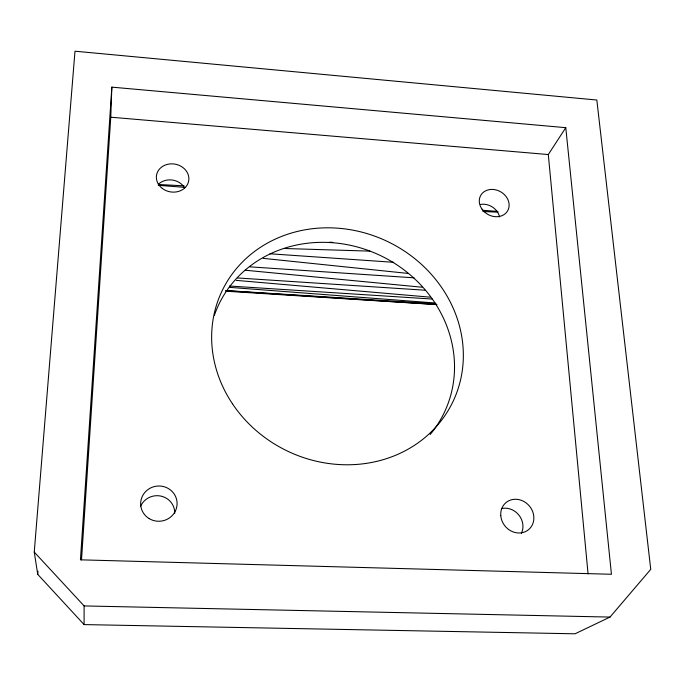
<?xml version="1.0" encoding="UTF-8"?>
<svg xmlns="http://www.w3.org/2000/svg" width="685" height="685" viewBox="0 0 685 685"><rect width="100%" height="100%" fill="white"/><g stroke="black" fill="none" stroke-linecap="round" stroke-linejoin="round"><path stroke-width="1.03" d="M84.092 624.592L84.118 605.934L34.25 552.067L74.99 51.204L596.832 100.027L650.75 569.355L610.01 617.074L575.058 633.796L84.092 624.592L37.726 574.347L34.25 552.067M81.506 559.868L110.765 117.203L111.843 87.141L565.776 127.675L611.44 574.27L80.445 559.833L111.843 87.141M37.726 574.347L37.983 571.153M588.072 573.867L548.3 154.545L565.776 127.675M84.118 605.934L610.01 617.074M284.232 248.492L369.806 251.121M482.934 211.519L497.867 212.17M158.389 184.488L184.034 185.84M225.964 290.543L436.105 303.9M225.879 291.211L436.961 304.611M237.361 277.947L425.034 290.209M229.466 286.03L432.218 299.045M225.896 290.723L435.9 304.431M249.819 266.842L414.074 277.836M269.941 253.784L393.712 262.304M329.613 242.165L332.816 242.387M158.261 185.318L184.881 187.365M483.011 210.286L497.918 211.434M229.355 287.34L435.086 302.984M110.765 117.203L548.3 154.545M236.222 280.379L430.18 297.17M245.307 270.233L422.003 287.22M263.168 258.356L407.909 273.401M214.405 315.22A125.021 113.967 26 0 1 387.744 259.315A125.021 113.967 26 0 1 430.18 434.495M158.44 184.274A15.96 13.828 10.1 0 1 184.642 187.878M480.587 204.404A15.173 12.801 29.9 0 1 499.553 216.922M501.523 508.604A17.185 15.455 50.2 0 1 518.862 515.069A17.185 15.455 50.2 0 1 521.371 533.324M140.699 506.095A17.767 17.228 -6.3 0 1 160.915 496.094A17.767 17.228 -6.3 0 1 174.709 513.425M162.276 188.418A16.329 14.068 10.4 0 0 188.658 181.063A16.329 14.068 10.4 0 0 166.926 164.494A16.329 14.068 10.4 0 0 162.276 188.418M232.446 403.765A128.035 116.116 25.9 0 0 450.028 407.31A128.035 116.116 25.9 0 0 329.999 227.831A128.035 116.116 25.9 0 0 232.446 403.765M481.846 208.934A15.515 12.998 29.8 0 0 507.645 210.826A15.515 12.998 29.8 0 0 493.123 189.454A15.515 12.998 29.8 0 0 481.846 208.934M500.769 515.634A17.613 15.764 49.6 0 0 526.688 530.978A17.613 15.764 49.6 0 0 524.402 501.78A17.613 15.764 49.6 0 0 500.769 515.634M149.21 518.622A18.221 17.622 -4.1 0 0 177.081 504.16A18.221 17.622 -4.1 0 0 150.323 488.105A18.221 17.622 -4.1 0 0 149.21 518.622"/></g></svg>
